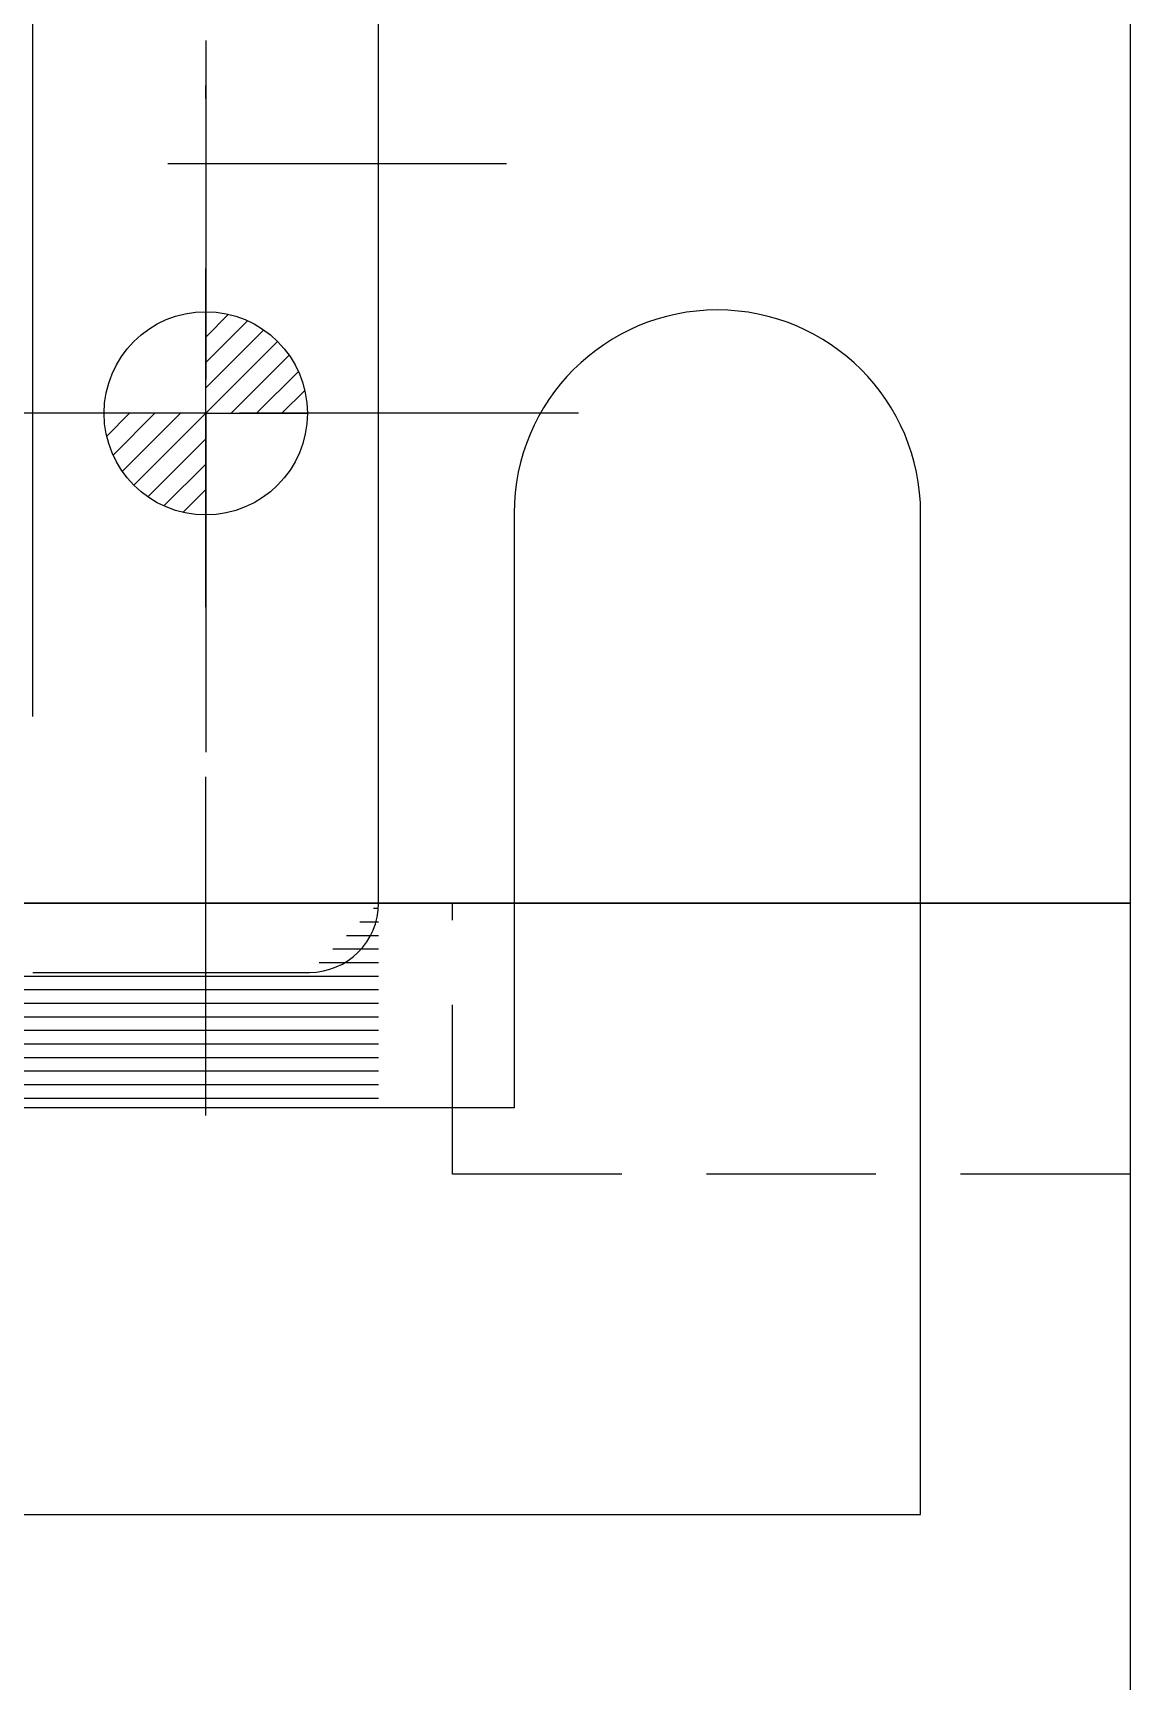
# Model space of a CAD drawing. Extents: x -430 to 437, y -440 to 538.
# Drawn here: x 245.24 to 253.33, y -286.92 to -274.76 of the extents above; entities that cross this region are included whole.
import ezdxf

# ---------------------------------------------------------------- set-up
doc = ezdxf.new("R2010")
doc.units = 0
doc.linetypes.add('BORDER', pattern=[8.75, 2.5, -1.25, 2.5, -1.25, 0, -1.25])
doc.linetypes.add('HIDDEN', pattern=[1.875, 1.25, -0.625])
doc.layers.add('1', color=7, linetype='CONTINUOUS')
doc.layers.add('100', color=7, linetype='CONTINUOUS')

msp = doc.modelspace()

# ---------------------------------------------------------------- linework, layer by layer
at = {"layer": '1', "color": 141, "linetype": 'BORDER'}
for p, q in [((246.5118, -282.7513), (246.5118, -270.9402)), ((246.5118, -274.8204), (246.5118, -277.5704)), ((224.7818, -275.7278), (249.8818, -275.7278)), ((246.5118, -277.5704), (243.7618, -277.5704)), ((249.2618, -277.5704), (246.5118, -277.5704)), ((246.5118, -277.5704), (246.5118, -280.3204))]:
    msp.add_line(p, q, dxfattribs=at)
at = {"layer": '1', "color": 7, "linetype": 'CONTINUOUS'}
for p, q in [((247.7868, -281.1848), (247.7868, -272.1926)), ((245.2368, -279.8078), (245.2368, -273.6878)), ((245.2368, -281.6948), (247.2768, -281.6948))]:
    msp.add_line(p, q, dxfattribs=at)
at = {"layer": '1', "color": 121, "linetype": 'CONTINUOUS'}
for p, q in [((253.3318, -274.1978), (253.3318, -281.1848)), ((253.3318, -281.1848), (221.3318, -281.1848))]:
    msp.add_line(p, q, dxfattribs=at)
at = {"layer": '1', "color": 30, "linetype": 'CONTINUOUS'}
for p, q in [((246.5118, -277.5704), (246.5118, -276.8204)), ((246.6802, -276.8395), (246.5118, -277.0079)), ((246.8204, -276.8868), (246.5118, -277.1954)), ((246.9401, -276.9547), (246.5118, -277.3829)), ((247.0422, -277.0401), (246.5118, -277.5704)), ((247.1276, -277.1422), (246.6993, -277.5704)), ((247.1954, -277.2618), (246.8868, -277.5704)), ((247.2427, -277.402), (247.0743, -277.5704)), ((246.5118, -277.5704), (245.7618, -277.5704)), ((245.781, -277.7388), (245.9493, -277.5704)), ((245.8282, -277.879), (246.1368, -277.5704)), ((245.8961, -277.9986), (246.3243, -277.5704)), ((245.9815, -278.1007), (246.5118, -277.5704)), ((246.5118, -277.5704), (247.2618, -277.5704)), ((246.5118, -277.5704), (246.5118, -278.3204)), ((246.0836, -278.1861), (246.5118, -277.7579)), ((246.2032, -278.254), (246.5118, -277.9454)), ((246.3435, -278.3013), (246.5118, -278.1329))]:
    msp.add_line(p, q, dxfattribs=at)
at = {"layer": '1', "color": 254, "linetype": 'CONTINUOUS'}
for p, q in [((248.7868, -278.3078), (248.7868, -282.6948)), ((251.7868, -285.6948), (251.7868, -278.3078)), ((248.7868, -282.6948), (237.3318, -282.6948)), ((237.3318, -285.6948), (251.7868, -285.6948))]:
    msp.add_line(p, q, dxfattribs=at)
at = {"layer": '1', "color": 213, "linetype": 'CONTINUOUS'}
for p, q in [((221.3318, -281.1848), (253.3318, -281.1848)), ((253.3318, -281.1848), (253.3318, -297.4948))]:
    msp.add_line(p, q, dxfattribs=at)
at = {"layer": '1', "color": 121, "linetype": 'HIDDEN'}
for p, q in [((248.3318, -283.1848), (248.3318, -281.1848)), ((253.3318, -281.1848), (253.3318, -283.1848)), ((253.3318, -283.1848), (248.3318, -283.1848))]:
    msp.add_line(p, q, dxfattribs=at)
at = {"layer": '1', "color": 30, "linetype": 'CONTINUOUS'}
msp.add_circle((246.5118, -277.5704), 0.75, dxfattribs=at)
at = {"layer": '1', "color": 254, "linetype": 'CONTINUOUS'}
msp.add_arc((250.2868, -278.3078), 1.5, 0, 180, dxfattribs=at)
at = {"layer": '1', "color": 7, "linetype": 'CONTINUOUS'}
msp.add_arc((247.2768, -281.1848), 0.51, 270, 0, dxfattribs=at)
at = {"layer": '100', "color": 213, "linetype": 'CONTINUOUS'}
for p, q in [((247.7496, -281.2221), (247.7868, -281.2221)), ((247.6496, -281.3221), (247.7868, -281.3221)), ((247.5496, -281.4221), (247.7868, -281.4221)), ((247.4496, -281.5221), (247.7868, -281.5221)), ((226.8768, -281.7221), (247.7868, -281.7221)), ((247.3496, -281.6221), (247.7868, -281.6221)), ((226.8768, -281.8221), (247.7868, -281.8221)), ((226.8768, -281.9221), (247.7868, -281.9221)), ((226.8768, -282.0221), (247.7868, -282.0221)), ((226.8768, -282.1221), (247.7868, -282.1221)), ((226.8768, -282.2221), (247.7868, -282.2221)), ((226.8768, -282.3221), (247.7868, -282.3221)), ((226.8768, -282.4221), (247.7868, -282.4221)), ((226.8768, -282.5221), (247.7868, -282.5221)), ((226.8768, -282.6221), (247.7868, -282.6221))]:
    msp.add_line(p, q, dxfattribs=at)

doc.saveas('drawing.dxf')
